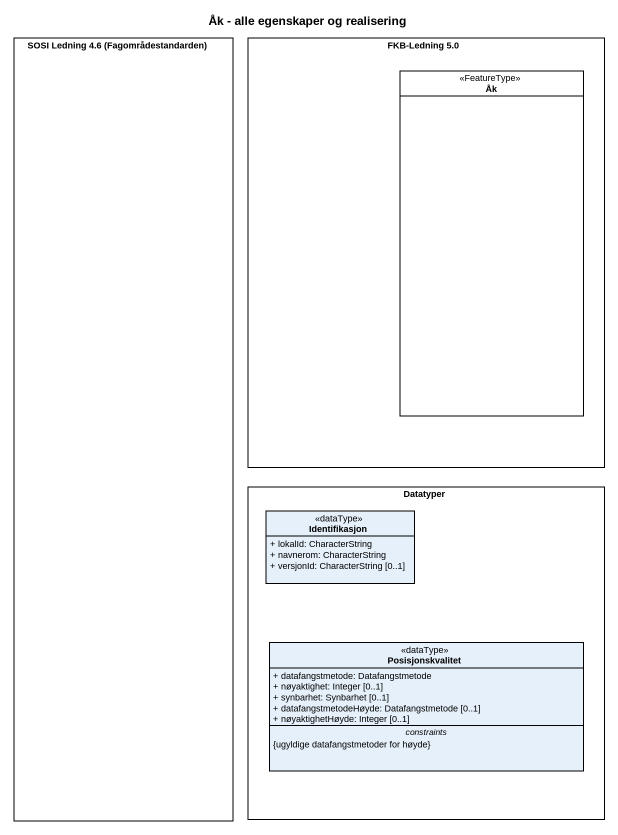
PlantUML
@startuml
title Åk - alle egenskaper og realisering
allowmixing
hide circle
hide empty members
skinparam classAttributeIconSize 0
rectangle "SOSI Ledning 4.6 (Fagområdestandarden)" as SOSI_Ledning_4_6
rectangle "FKB-Ledning 5.0" as FKB_Ledning_5_0 {
  class Åk <<FeatureType>> #FFFFFF
}
rectangle Datatyper {
  class Identifikasjon <<dataType>> {
    + lokalId: CharacterString
    + navnerom: CharacterString
    + versjonId: CharacterString [0..1]
  }
  class Posisjonskvalitet <<dataType>> {
    + datafangstmetode: Datafangstmetode
    + nøyaktighet: Integer [0..1]
    + synbarhet: Synbarhet [0..1]
    + datafangstmetodeHøyde: Datafangstmetode [0..1]
    + nøyaktighetHøyde: Integer [0..1]
    -- constraints --
    {ugyldige datafangstmetoder for høyde}
  }
}
@enduml
